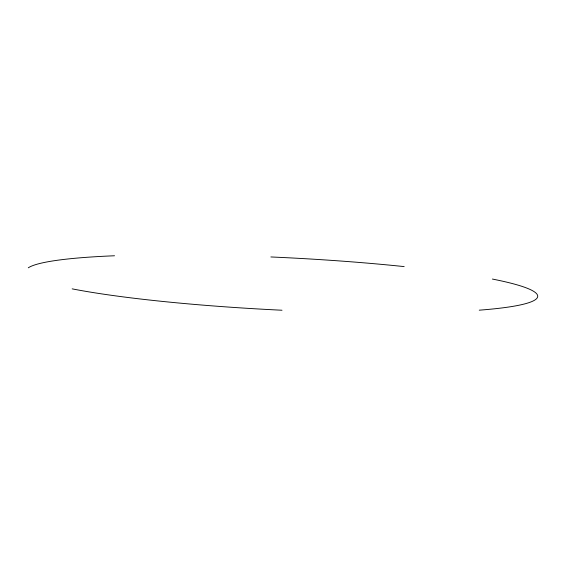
<?xml version="1.0" encoding="UTF-8"?>
<svg xmlns="http://www.w3.org/2000/svg" width="566" height="566" viewBox="0 0 566 566"><rect width="100%" height="100%" fill="white"/><g stroke="black" fill="none" stroke-linecap="round" stroke-linejoin="round"><path stroke-width="0.85" d="M492.399 279.052A256.32 26.347 2.8 0 1 479.253 310.175M282.002 310.232A256.32 26.347 2.8 0 1 72.165 288.858M28.3 267.803A256.32 26.347 2.8 0 1 114.53 255.768M270.873 256.957A256.32 26.347 2.8 0 1 404.174 266.6"/></g></svg>
